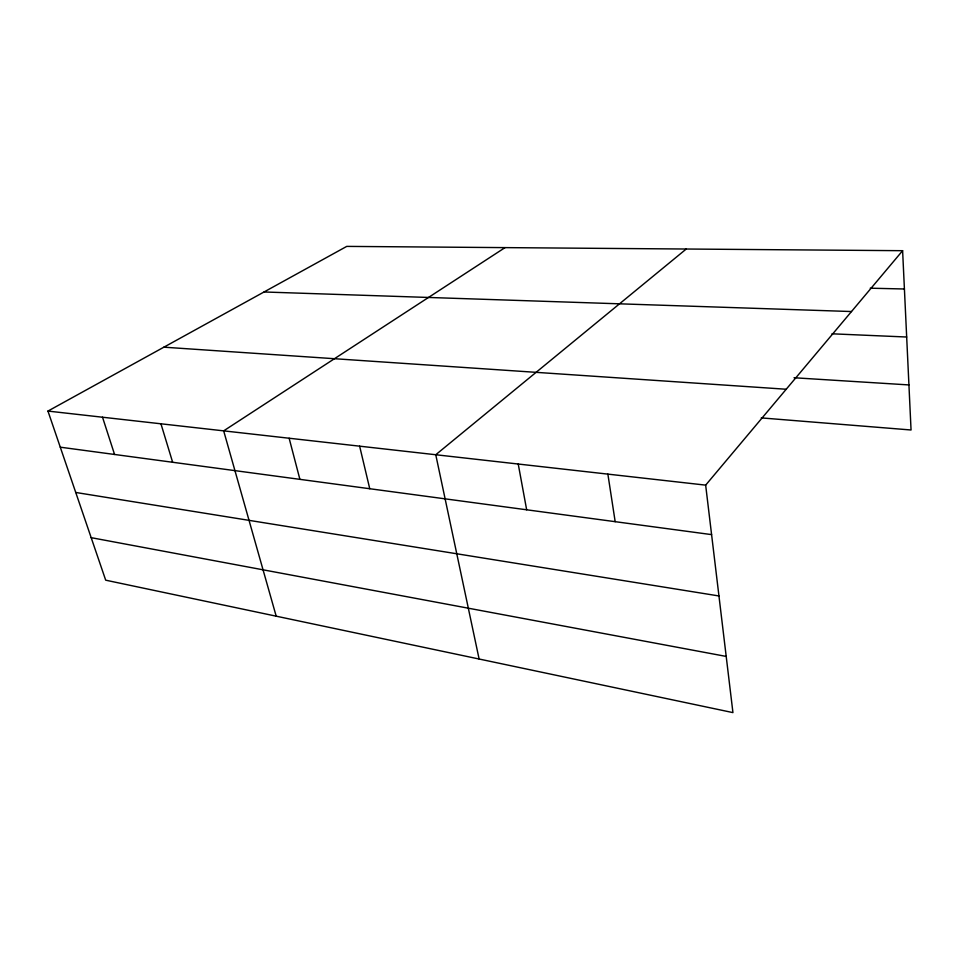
<?xml version="1.0" encoding="UTF-8"?>
<svg xmlns="http://www.w3.org/2000/svg" width="959" height="959" viewBox="0 0 959 959"><rect width="100%" height="100%" fill="white"/><g stroke="black" fill="none" stroke-linecap="round" stroke-linejoin="round"><path stroke-width="1.44" d="M705.656 485.134L902.611 250.695L346.75 246.391L47.95 411.075L105.694 580.183L732.94 712.609L705.656 485.134L47.95 411.075M686.248 249.016L435.758 454.746L479.116 659.025M505.045 247.614L223.675 430.855L276.192 616.181M870.245 288.191L904.409 288.995M264.037 291.98L851.496 311.543M831.992 333.804L906.675 337.017M794.04 377.75L908.928 384.931M163.857 347.182L786.212 389.246M761.266 417.896L911.05 429.992L902.611 250.695M60.285 447.182L711.59 534.619M75.749 492.47L718.95 595.959M91.177 537.663L726.203 656.424M102.517 417.213L114.565 454.47M160.944 423.794L172.644 462.274M289.138 438.227L299.891 479.344M359.637 446.175L369.754 488.73M518.232 464.036L526.659 509.792M607.874 474.13L615.175 521.672"/></g></svg>
